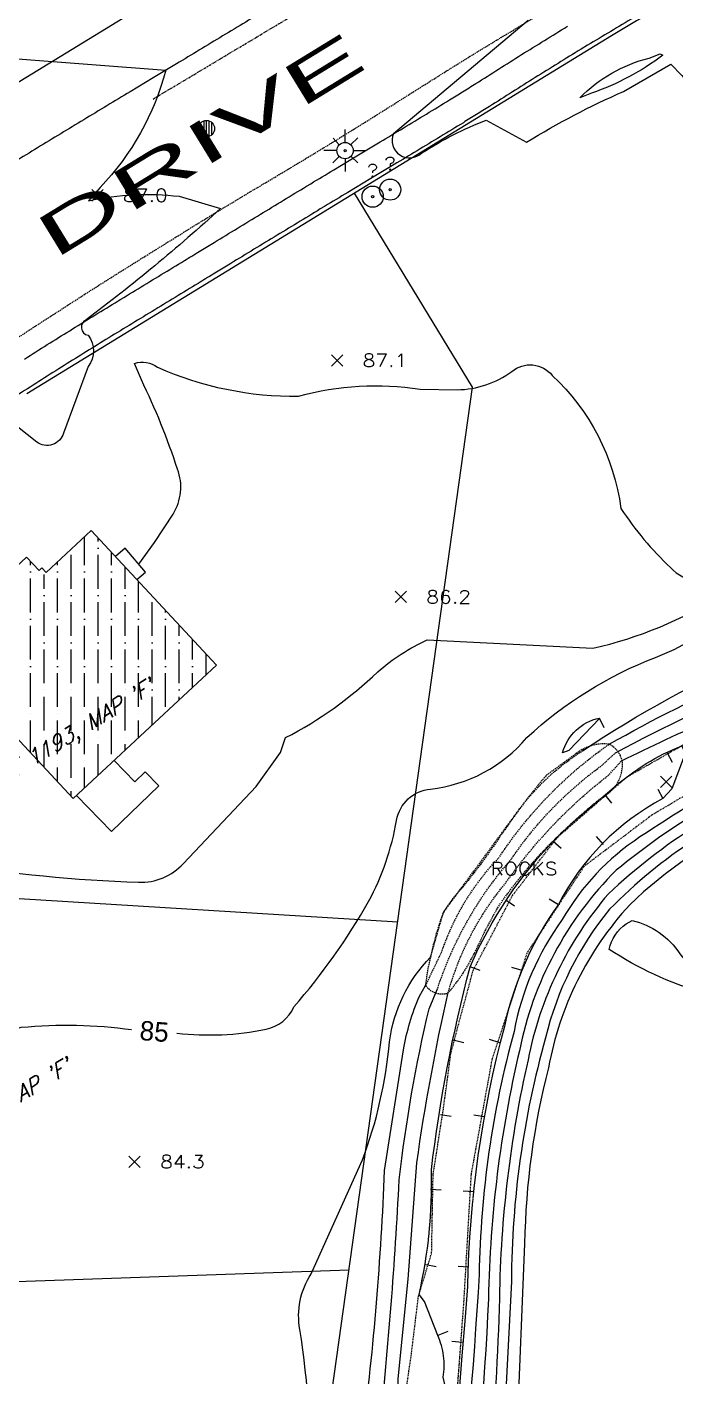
# Model space of a CAD drawing. Header units: feet. Extents: x 1023941 to 1026768, y 90264 to 94497.
# Drawn here: x 1025006.8 to 1025126.8, y 92429.1 to 92679 of the extents above; entities that cross this region are included whole.
import ezdxf
from ezdxf.enums import TextEntityAlignment as Align

# ---------------------------------------------------------------- set-up
doc = ezdxf.new("R2010")
doc.units = ezdxf.units.FT
doc.header["$MEASUREMENT"] = 0
for name, pattern in [('DASHDOT2', [0.5, 0.25, -0.11875, 0.0125, -0.11875]), ('HIDDEN', [0.375, 0.25, -0.125]), ('LTP702', [40, 40, 0]), ('LTP703', [40, 40, 0]), ('LTP706', [40, 40, 0]), ('WATER2', [0.56, 0.4, -0.04, 0, -0.04, 0, -0.04, 0, -0.04])]:
    doc.linetypes.add(name, pattern=pattern)
for name, color, linetype in [('ANNOTATE', 10, 'Continuous'), ('BUILDING', 11, 'Continuous'), ('CF-DEP_INDX', 11, 'LTP702'), ('CF-DEP_INT', 9, 'LTP706'), ('CF-INDEX', 11, 'Continuous'), ('CF-INTERMED', 9, 'Continuous'), ('CF-OB_INTER', 9, 'HIDDEN'), ('CF-OBDEPINDX', 11, 'LTP703'), ('DECK', 10, 'Continuous'), ('DITCH', 9, 'DASHDOT2'), ('E1ABL', 4, 'Continuous'), ('E2BDL', 5, 'Continuous'), ('E3BDL', 6, 'Continuous'), ('E6ABT-L', 4, 'Continuous'), ('E6BUH', 9, 'Continuous'), ('E6WTL', 9, 'WATER2'), ('E7SNT', 3, 'Continuous'), ('LTPOLE', 10, 'Continuous'), ('MH', 10, 'Continuous'), ('OBJECT', 10, 'Continuous'), ('OBS_PAVE', 10, 'HIDDEN'), ('PAVED_RD', 10, 'Continuous'), ('ROCKLINE', 10, 'HIDDEN'), ('SPOTELEV', 9, 'Continuous'), ('STRUCTURE', 11, 'Continuous'), ('TEXT', 10, 'Continuous'), ('WALK', 10, 'Continuous')]:
    doc.layers.add(name, color=color, linetype=linetype)
doc.styles.add('240BT', font='swiss.ttf', dxfattribs={"width": 2, "height": 8})
doc.styles.add('60', font='simplex.shx', dxfattribs={"width": 1.15, "height": 2.4})
doc.styles.add('80SL', font='simplex.shx', dxfattribs={"oblique": 22, "height": 2.8})

# ---------------------------------------------------------------- blocks, each defined once
blk = doc.blocks.new('OBJECT')
for radius in [0.49, 0.0508]:
    blk.add_circle((0, 0), radius)
blk = doc.blocks.new('LTPOLE')
for p, q in [((0, 0.189453), (0, 0.488281)), ((-0.193359, 0), (-0.492188, 0)), ((-0.138672, 0.136719), (-0.28125, 0.287109)), ((0.130859, 0.140625), (0.289063, 0.294922)), ((0.185547, 0), (0.484375, 0)), ((-0.142578, -0.136719), (-0.289063, -0.279297)), ((0, -0.193359), (0, -0.486328)), ((0.138672, -0.132813), (0.292969, -0.279297))]:
    blk.add_line(p, q)
for centre, radius in [((-0.003906, 0), 0.189453), ((0, 0), 0.025391)]:
    blk.add_circle(centre, radius)
blk = doc.blocks.new('MH')
for p, q in [((-0.316406, -0.339844), (-0.316406, 0.349609)), ((-0.146484, 0.458984), (-0.146484, -0.427734)), ((0, -0.458984), (0, 0.474609)), ((0.146484, 0.443359), (0.146484, -0.435547)), ((0.302734, -0.332031), (0.302734, 0.365234))]:
    blk.add_line(p, q)
blk.add_circle((0, 0.007813), 0.470703)
blk = doc.blocks.new('DEPRESS2')
blk.add_line((0.005859, -0.996094), (0.001953, -0.001953))
blk = doc.blocks.new('SPOT')
for p, q in [((-0.5, -0.5), (0.5, 0.5)), ((-0.5, 0.5), (0.5, -0.5))]:
    blk.add_line(p, q)
blk = doc.blocks.new('DEPRESS')
blk.add_line((0.005859, -0.996094), (0.001953, -0.001953))

msp = doc.modelspace()

# ---------------------------------------------------------------- hatches: boundary and pattern name
at = {"layer": 'E6BUH'}
h = msp.add_hatch(dxfattribs=at)
h.set_pattern_fill('ANSI36', color=256, scale=20, angle=45, style=0)
h.paths.add_polyline_path([(1024886.27, 92621.7), (1024893.47, 92614.95), (1024914.04, 92636.88), (1024886.7, 92662.52), (1024866.26, 92640.72), (1024868.1, 92638.99), (1024854.35, 92624.33), (1024872.64, 92607.18)])
h.paths.add_polyline_path([(1025015.4, 92536.15), (1025041.93, 92560.86), (1025018.73, 92585.78), (1025009.86829, 92577.52322), (1025006.75, 92580.87), (1024989.07539, 92564.42347)])
h.paths.add_polyline_path([(1025040.52, 92727.59), (1025060.69, 92740.21), (1025059.9, 92741.47), (1025064.81, 92744.54), (1025065.45, 92743.52), (1025079.82, 92752.5), (1025078.16, 92755.15), (1025079.64, 92756.08), (1025075.89, 92762.08), (1025074.1, 92760.96), (1025065.35, 92774.96), (1025026.21, 92750.48)])

# ---------------------------------------------------------------- linework, layer by layer
at = {"layer": 'BUILDING', "flags": 128}
msp.add_lwpolyline([(1025015.4, 92536.15), (1025041.93, 92560.86), (1025018.73, 92585.78), (1025010.38, 92578), (1025009.58, 92578.86), (1025009.07, 92578.38), (1025006.75, 92580.87), (1024988.76, 92564.13), (1024988.75, 92564.15), (1024989.06, 92564.44), (1025015.4, 92536.15)], close=True, dxfattribs=at)
at = {"layer": 'CF-DEP_INDX', "elevation": 80, "flags": 128}
for points in [[(1025108.53, 92532.29), (1025115.55, 92538.26, -0.084338291), (1025128.06, 92545.92), (1025128.67, 92544.5), (1025126.24, 92537.93), (1025124.54, 92536.16, 0.152263439), (1025105.23, 92516.55, 0.103426183), (1025095.21, 92493.95, 0.060848827), (1025088.37, 92445.83, -0.012393174), (1025078.02, 92343.5, -0.017206819), (1025068.64, 92252.52, 0.031016582), (1025069.09, 92193.47, 0.140247407), (1025090.18, 92137.41), (1025097.93, 92125.93, 0.042213731), (1025116.21, 92100.19, 0.043640024), (1025129.76, 92082.08), (1025155.27, 92049.61, 0.031912339), (1025199.47, 91984.99, -0.014642587), (1025236.6, 91927.1, 0.12957048), (1025246.16, 91917.46, -0.031828218), (1025265.49, 91887.13), (1025267.36, 91884.1)], [(1025082.84, 92416.29), (1025082.84, 92416.3, 0.182409753), (1025083.89, 92429.06, 0.151190385), (1025082.87, 92436.76), (1025080.41, 92443.07), (1025079.42, 92444.34, 0.063877588), (1025081.7, 92467.41, -0.034300376), (1025088.87, 92505.02, -0.091492544), (1025104.99, 92529.01)]]:
    msp.add_lwpolyline(points, format="xyb", dxfattribs=at)
at = {"layer": 'CF-DEP_INT', "elevation": 84, "flags": 128}
msp.add_lwpolyline([(1025112.82, 92551.03), (1025112.89, 92551.06), (1025107.17, 92545.07), (1025105.99, 92544.61, -0.28866717), (1025112.82, 92551.03)], format="xyb", close=True, dxfattribs=at)
at = {"layer": 'CF-INDEX', "elevation": 85, "flags": 128}
for points in [[(1025034.59, 92492.74, 0.079585694), (1025051.12, 92493.46, 0.238449601), (1025056.23792, 92497.58015, 0.048977652), (1025070.09, 92517.09, 0.079316288), (1025075.26573, 92532.12376, -0.342684429), (1025081.54, 92537.9, 0.190249985), (1025099.39695, 92547.44309, -0.095955873), (1025123.2096, 92562.27587, 0.086439908), (1025135.91, 92569.9, -0.057246535), (1025150.08493, 92576.67945, -0.766801886), (1025153.68, 92573.97, 0.321015801), (1025154.31, 92570.99), (1025176.1, 92577.79)], [(1025141.55, 92532.15, 0.087945728), (1025118.42, 92516.47, 0.14274584), (1025103.39518, 92486.31495, 0.059832925), (1025098.96981, 92453.81501), (1025097.51, 92418.75, 0.144828021), (1025102.37, 92410.89, -0.129125232), (1025114.06, 92388.96), (1025116.31461, 92383.4818, -0.110766934), (1025118.48, 92375.62), (1025118.37104, 92374.33231, 0.297301439), (1025120.19, 92372.03, -0.064476818), (1025132.8, 92384.09)], [(1024964.8, 92338.21), (1024964.15, 92337.79, -0.342091856), (1024970.8, 92345.5, 0.109660921), (1024978.88574, 92357.05649, 0.015090314), (1024997.9, 92399.19, 0.062585017), (1024987.58, 92451.14), (1025000.1, 92488.66, -0.252365064), (1025005.75, 92493.81, -0.05869376), (1025026.21, 92493.38)]]:
    msp.add_lwpolyline(points, format="xyb", dxfattribs=at)
at = {"layer": 'CF-INTERMED', "flags": 128}
for points, elevation in [([(1025099.6, 92680.18), (1025074.66, 92659.23, 0.818308419), (1025079.95, 92655.69, -0.049878172), (1025091.86, 92661.76), (1025099.3, 92657.64, -0.034550645), (1025117.28, 92667.05), (1025126.04, 92672.1, -0.086582921), (1025134.99, 92659.56, 0.372443198)], 88), ([(1024962.36, 92676.37), (1025032.54, 92671, -0.127189843), (1025020.37, 92649.27), (1025018.25, 92646.83, -0.081931689), (1025035.00566, 92647.64314), (1025042.67, 92645.39, -0.025000269), (1025017.78, 92624.78, 0.722086613), (1025018.13, 92621.92, -0.345400648), (1025018.14, 92616.14), (1025013.58, 92603.82, -0.533091919), (1025008.64676, 92602.15097), (1025003, 92606.64, 0.213325998)], 87), ([(1025027.55, 92579.53), (1025030.41, 92583.58), (1025033.87174, 92588.81552, 0.234456311), (1025034.71, 92597.13, 0.034191973), (1025028.01, 92613.67), (1025026.76, 92616.7, -0.263560371), (1025030.98526, 92615.9908, 0.106277007), (1025057.13, 92610.62, -0.109640827), (1025079.63, 92611.91), (1025086.49, 92611.83, 0.15393667), (1025096.59, 92615.22, -0.418483654), (1025104.08, 92614.49, -0.17359177), (1025116.79, 92589.87, 0.057270838), (1025125.95, 92578.93, 0.381935345), (1025136.31, 92578, -0.038847198)], 87), ([(1024949.74, 92512.05), (1024954.49, 92510.59), (1024958.90579, 92509.28505, 0.316360546), (1024962.12741, 92509.98509, -0.187348667), (1024974.59, 92518.36), (1024981.23, 92521.52, -0.13546213), (1024992.45, 92524.06, 0.030369919), (1025027.49038, 92520.65135, 0.213912731), (1025035.81533, 92524.114), (1025049.24526, 92538.40067), (1025053.75, 92544.66), (1025054.71, 92547.43, 0.072052635), (1025071.76356, 92559.60685, -0.076424295), (1025080.95, 92565.52), (1025111.6, 92563.98, 0.085539661), (1025135.51, 92573.89, -0.058973038), (1025177.7, 92588.8, -0.536128856), (1025178.5709, 92586.87321, 0.149411118), (1025177.57, 92582.01), (1025178.62, 92581.38)], 86), ([(1025109.71, 92545.01, -0.087002521), (1025177.51, 92574.83)], 84), ([(1025114.62, 92546.22, -0.049516256), (1025165.67, 92568.71), (1025175.85172, 92571.04466), (1025179.01, 92572.11)], 83), ([(1025115.78, 92544.62, -0.056042357), (1025173.18, 92567.75), (1025180.41, 92569.75)], 82), ([(1025116.87, 92543.11, -0.032781717), (1025150.65511, 92557.39973, -0.027275844), (1025178.44, 92566.65), (1025181.58, 92567.87)], 81), ([(1025184.33, 92563.36, -0.05470483), (1025159.97618, 92550.51226, 0.046012024), (1025120.32135, 92529.04478, 0.117538934), (1025105.93, 92513.74, 0.112114998), (1025097.01632, 92493.04806, 0.062956581), (1025090.54962, 92448.05003, -0.018716388), (1025079.90708, 92341.89056), (1025076.07115, 92295.36016, -0.024625606), (1025071.28, 92258.45, 0.04224282), (1025071.68115, 92188.14262, 0.120047262), (1025093.84166, 92136.55986, 0.036783247), (1025120.46, 92097.84), (1025148.20668, 92061.23226, -0.057936911), (1025163.1, 92040.67, 0.01694825), (1025208.96219, 91976.04519), (1025239.90745, 91926.87177, 0.113189708), (1025246.5344, 91920.02332, -0.035756193), (1025270.04, 91883.61, -0.01376038)], 81), ([(1025197.82, 92564.25), (1025194.95, 92560.42, -0.164338656), (1025187.54434, 92555.38024, -0.059508512), (1025148.64433, 92537.55795, 0.113210023), (1025114.70206, 92515.65938, 0.114658846), (1025102.85, 92491.87, 0.068006131), (1025096.52484, 92446.76501), (1025094.07, 92399.26), (1025088.36, 92354.97, 0.06070525), (1025085.33, 92327.51), (1025082.63, 92306.88, -0.070060172), (1025078.13911, 92263.65611, 0.048128602), (1025077.2, 92200.84, 0.11410594)], 84), ([(1025185.76, 92560.67, -0.034328726), (1025149.62798, 92542.9499, 0.076704082), (1025115.91976, 92522.88934, 0.149050528), (1025097.99917, 92489.46177, 0.053783616), (1025092.27839, 92443.57978, -0.02561411), (1025082.03436, 92342.96631, -0.017830017), (1025078.62, 92305.07, -0.048805865), (1025074.21, 92264.7, 0.05638441), (1025074.16, 92186.07, 0.0999704), (1025089.78461, 92147.64477), (1025110.32, 92114.31, -0.016338206), (1025145.66, 92067.77, -0.040824165), (1025175.24, 92026.21, 0.014341667), (1025210.88905, 91977.8861), (1025242.00115, 91928.41115, 0.070199569), (1025248.06807, 91921.39856, -0.011143033), (1025289.95762, 91855.94866, 0.02021109)], 82), ([(1025187.18, 92558.2, -0.049260492), (1025149.03829, 92540.22549, 0.098067664), (1025114.48051, 92518.52965, 0.129622194), (1025099.61, 92487.8, 0.052666723), (1025094.30108, 92443.66492, -0.024636212), (1025089.35, 92381.28), (1025083.82752, 92340.45057, -0.041435554), (1025080.96, 92309.63, -0.053373291), (1025075.64, 92261.13, 0.052694187), (1025076.38022, 92185.43974, 0.085891259), (1025094.65984, 92144.39491), (1025110.47, 92117.66, -0.018123356), (1025149.17175, 92066.42822, -0.041493773), (1025175.66833, 92029.57391, 0.01385985), (1025213.85731, 91978.17519), (1025243.72, 91930.57, -0.027645783), (1025274.76, 91883.59, -0.035731063)], 83), ([(1025217.03, 91878.76, 0.025021121), (1025190.5, 91919.99, -0.010030536), (1025158.46, 91971.14), (1025138.44, 92007.53, 0.025124988), (1025122.66, 92031.71), (1025087.93744, 92087.83086, -0.014787294), (1025055.83, 92127.32), (1025044.24976, 92138.77292), (1025024.98, 92151.93, -0.346627858), (1025024.2, 92158.58, 0.094574415), (1025031.24, 92181.4), (1025034.75, 92197.62, -0.048620575), (1025048.14, 92293.86), (1025050.5, 92300.03, -0.111949176), (1025050.68114, 92320.42987, -0.037853653), (1025058.58554, 92368.07057, 0.031848776), (1025059.04997, 92407.68007, 0.051982555), (1025057.35, 92437.87, -0.19021686), (1025059.43099, 92448.16181), (1025068.96, 92469.29, 0.066409957), (1025073.95137, 92491.14851, -0.161924248), (1025081.56, 92506.81)], 84), ([(1025202.953, 91906.59715, -0.014405703), (1025159.95273, 91973.8938), (1025140.41733, 92009.14625), (1025117.06779, 92045.1236), (1025089.57257, 92089.20094, -0.011616875), (1025050.99071, 92137.55395), (1025044.12, 92149.98, -0.120221443), (1025040.37378, 92164.06484), (1025037.04544, 92193.60286, -0.026731792), (1025043.64796, 92258.92651), (1025049.12996, 92287.57176, -0.065616079), (1025051.74921, 92296.51876, 0.192255795), (1025052.03681, 92303.28572, -0.043650119), (1025054.52, 92329.72), (1025059.81, 92362.41, 0.124177096), (1025064.91, 92390.28, -0.029622937), (1025068.9819, 92418.43887, 0.02209862), (1025073.03185, 92467.2958), (1025076.55727, 92489.67212, -0.059918294), (1025079.48, 92499.59), (1025080.63, 92501.54)], 83), ([(1025221.14, 91882.51), (1025188.3904, 91933.49024), (1025162.01162, 91975.53816, 0.028284504), (1025148.17137, 91999.83535, 0.03867216), (1025125.23, 92036.95), (1025091.33733, 92090.22514), (1025060.51, 92128.78, -0.067907493), (1025044.05816, 92156.87823, -0.039439338), (1025039.41254, 92197.85676), (1025044.87186, 92251.84551, 0.0157027), (1025052.59, 92292.05, 0.149898292), (1025054.3068, 92305.18676, -0.024498942), (1025063.01558, 92363.94983, 0.083190099), (1025067.29803, 92388.2592, -0.044837999), (1025072.16849, 92419.49043, 0.013176541), (1025075.73764, 92465.56091, -0.02858326), (1025081.26297, 92497.23831), (1025082.79, 92500.79)], 82), ([(1025225.83, 91880.36), (1025185.01, 91944.43), (1025164.07055, 91977.17748), (1025148.77, 92004.01, 0.040012208), (1025127.55744, 92037.90831, -0.012684626), (1025092.40457, 92092.46224, 0.015081924), (1025066.24917, 92124.99546, -0.059589362), (1025047.71, 92155.17, -0.083128598), (1025042.19509, 92202.87149, 0.01553592), (1025047.01912, 92250.33351, 0.027186645), (1025055.33556, 92292.72106, 0.122226428), (1025056.71, 92305.33), (1025065.3236, 92362.77322, 0.069427486), (1025069.04326, 92383.97593), (1025072.59323, 92412.06352, 0.076544752), (1025075.56398, 92428.73935), (1025077.37611, 92447.19774), (1025079.01, 92468.72, -0.021441291), (1025084.81, 92500.23)], 81)]:
    msp.add_lwpolyline(points, format="xyb", dxfattribs=dict(at, elevation=elevation))
for points, elevation in [([(1025111.36, 92666.75), (1025109.21, 92665.88, -0.140783194), (1025122, 92673.2), (1025124.08, 92674.01), (1025124.58, 92673.79, -0.081099171), (1025111.36, 92666.75)], 89), ([(1025117.77, 92512.95), (1025118.87, 92513.61, -0.188981083), (1025127.72, 92507.42), (1025131.36636, 92502.92515, -0.373128491), (1025131.96, 92500.18, -0.069952027), (1025114.59, 92508.23, -0.190121772), (1025117.77, 92512.95)], 86)]:
    msp.add_lwpolyline(points, format="xyb", close=True, dxfattribs=dict(at, elevation=elevation))
at = {"layer": 'CF-INTERMED', "elevation": 84, "flags": 128}
for points in [[(1025097.44, 92533.42), (1025097.45, 92533.44)], [(1025083.92, 92515.03), (1025084.28, 92515.55)]]:
    msp.add_lwpolyline(points, dxfattribs=at)
at = {"layer": 'CF-OB_INTER', "flags": 128}
for points, elevation in [([(1025080.63, 92501.54), (1025083.67, 92507.87, -0.110722546), (1025094.18829, 92525.1975, -0.095293411), (1025114.62, 92546.22)], 83), ([(1025082.79, 92500.79, -0.102166255), (1025096.52, 92524.98, -0.086679665), (1025113.20576, 92542.24373), (1025115.78, 92544.62)], 82), ([(1025097.45, 92533.44, -0.095846781), (1025109.71, 92545.01)], 84), ([(1025084.81, 92500.23, -0.105627653), (1025095.42, 92520.48, -0.075026097), (1025114.55, 92540.52), (1025116.87, 92543.11)], 81)]:
    msp.add_lwpolyline(points, format="xyb", dxfattribs=dict(at, elevation=elevation))
at = {"layer": 'CF-OB_INTER', "elevation": 84, "flags": 128}
for points in [[(1025084.28, 92515.55), (1025097.44, 92533.42)], [(1025081.56, 92506.81), (1025083.92, 92515.03)]]:
    msp.add_lwpolyline(points, dxfattribs=at)
at = {"layer": 'CF-OBDEPINDX', "elevation": 80, "flags": 128}
msp.add_lwpolyline([(1025104.99, 92529.01), (1025108.53, 92532.29)], dxfattribs=at)
at = {"layer": 'DECK', "flags": 128}
msp.add_lwpolyline([(1025016.02, 92536.74), (1025022.47, 92530.04), (1025031.24, 92538.49), (1025028.71, 92541.12), (1025026.77, 92539.25), (1025022.96, 92543.2)], dxfattribs=at)
at = {"layer": 'DITCH'}
for points in [[(1025076.97, 92426.31, 0), (1025077.47, 92429.67, 0), (1025077.97, 92433.03, 0), (1025078.64, 92438.53, 0), (1025079.31, 92444.02, 0), (1025080.53, 92448.02, 0), (1025081.75, 92452.02, 0), (1025081.88, 92459.25, 0), (1025082.02, 92466.48, 0), (1025082.98, 92472.64, 0), (1025083.94, 92478.8, 0), (1025084.64, 92483.97, 0), (1025085.34, 92489.14, 0), (1025089.43, 92504.33, 0), (1025096.72, 92518.21, 0), (1025105.05, 92528.99, 0), (1025117.89, 92540.15, 0), (1025132.4, 92548.42, 0)], [(1025136.39, 92541.28, 0), (1025122.53, 92533.1, 0), (1025109.96, 92523.6, 0), (1025099.42, 92507.61, 0), (1025092.95, 92488.05, 0), (1025089.04, 92466.59, 0), (1025088.36, 92454.93, 0), (1025087.69, 92443.27, 0), (1025086.11, 92421.96, 0)]]:
    msp.add_polyline3d(points, dxfattribs=at)
at = {"layer": 'E1ABL'}
for p, q in [((1025075.4755, 92513.25388), (1024914.90025, 92523.13727)), ((1025066.46745, 92448.8811), (1024876.41564, 92442.17753))]:
    msp.add_line(p, q, dxfattribs=at)
at = {"layer": 'E2BDL'}
for p, q in [((1025089.34171, 92612.28785), (1025067.48847, 92648.23546)), ((1025026.94374, 92166.63497), (1025089.34171, 92612.28785))]:
    msp.add_line(p, q, dxfattribs=at)
at = {"layer": 'E3BDL'}
for p, q in [((1025088.92904, 92720.00183), (1024980.71915, 92653.72216)), ((1025115.04496, 92677.3643), (1025006.83507, 92611.08464))]:
    msp.add_line(p, q, dxfattribs=at)
msp.add_arc((1025219.48938, 92506.80239), 200, 105.0948302, 121.4814231, dxfattribs=at)
at = {"layer": 'E6WTL', "flags": 128}
msp.add_lwpolyline([(1025030.16917, 92665.63417), (1025064.84428, 92686.38172)], dxfattribs=at)
at = {"layer": 'OBS_PAVE', "flags": 128}
msp.add_lwpolyline([(1024921.16, 92152.42, -0.002767), (1024915.94, 92160.95, -0.002768), (1024913.42, 92165.27, -0.00277), (1024910.91, 92169.59, -0.001465), (1024909.62, 92171.9, -0.000976), (1024908.32, 92174.21, -0.001844), (1024905.93, 92178.6, -0.001253), (1024903.54, 92182.99, -0.001254), (1024901.19, 92187.41, -0.001154), (1024898.84, 92191.82), (1024894.66, 92199.85), (1024894.22, 92200.69, -0.001564), (1024892.35, 92204.36, -0.00038), (1024890.47, 92208.02, -0.000462), (1024888.21, 92212.48, -0.001931), (1024885.94, 92216.94), (1024883.37, 92222.17), (1024881.52, 92225.92, -0.005121), (1024879.44, 92230.47, -0.005071), (1024877.37, 92235.01), (1024877.09, 92235.65, -0.003827), (1024875.19, 92240.27, -0.003879), (1024873.29, 92244.9, -0.0081), (1024869.77, 92254.27, -0.009515), (1024866.57, 92263.74, -0.011122), (1024863.76, 92273.43, -0.011688), (1024861.41, 92283.16), (1024861.05, 92284.89), (1024860.22, 92288.82, -0.002665), (1024859.26, 92293.73, -0.002801), (1024858.3, 92298.64, -0.008123), (1024856.6, 92308.51), (1024856.18, 92311.61), (1024855.28, 92318.42), (1024855.03, 92320.9, -0.004355), (1024854.64, 92325.89, -0.003638), (1024854.25, 92330.87, -0.007323), (1024853.75, 92340.87, -0.007416), (1024853.55, 92350.88, -0.007244), (1024853.62, 92359.57, -0.011254), (1024854.06, 92369.55), (1024854.27, 92372.25), (1024854.84, 92379.53, -0.003278), (1024855.35, 92384.51, -0.001404), (1024855.86, 92389.49, -0.000981), (1024856.24, 92392.97, 0.000372), (1024856.63, 92396.44), (1024856.73, 92397.29), (1024857.72, 92406.4, -0.003177), (1024858.9, 92416.36, -0.009154), (1024860.35, 92426.26, -0.014833), (1024862.22, 92435.7, -0.018608), (1024864.91, 92445.3, -0.011225), (1024868.29, 92454.74, -0.004133), (1024870.13, 92459.4, -0.000938), (1024871.98, 92464.07), (1024872.49, 92465.35), (1024872.97, 92466.5), (1024876.31, 92474.59, -0.006789), (1024880.36, 92483.74), (1024884.46, 92492.36), (1024884.66, 92492.78, -0.004644), (1024885.59, 92494.63, -0.000909), (1024886.52, 92496.49, -0.002193), (1024888.82, 92500.93, -0.00296), (1024891.12, 92505.38, -0.007522), (1024895.93, 92514.17, -0.011846), (1024901.09, 92522.74, -0.006321), (1024903.82, 92526.88, -0.010097), (1024909.62, 92535.02, -0.008549), (1024915.71, 92542.97, -0.007899), (1024922.07, 92550.71, -0.003795), (1024925.36, 92554.48, -0.003597), (1024928.65, 92558.25), (1024929.15, 92558.8, -0.004276), (1024932.56, 92562.45, -0.003805), (1024935.97, 92566.1, -0.006773), (1024943.02, 92573.2, -0.005244), (1024950.25, 92580.14, -0.002298), (1024953.92, 92583.53, -0.001735), (1024957.6, 92586.93), (1024959.88, 92589), (1024960.26, 92589.32), (1024963.9, 92592.36, -0.006968), (1024967.55, 92595.41, -0.00696), (1024971.36, 92598.24), (1024975.16, 92601.07), (1024975.58, 92601.39), (1024978.66, 92603.58, -0.002159), (1024982.76, 92606.44, -0.001932), (1024986.86, 92609.3, -0.001933), (1024991.01, 92612.09, -0.001243), (1024995.15, 92614.89, -0.001243), (1024999.33, 92617.64, -0.000611), (1025003.5, 92620.4, -0.000475), (1025006.76, 92622.53, -0.000717), (1025010.01, 92624.65, -0.000922), (1025014.21, 92627.36, -0.001215), (1025018.42, 92630.07, -0.001216), (1025022.65, 92632.74, -0.000818), (1025026.88, 92635.4, -0.000818), (1025031.12, 92638.04, -0.000519), (1025035.37, 92640.68), (1025037.77, 92642.17, -0.001484), (1025042.05, 92644.77, -0.00088), (1025046.32, 92647.36, -0.00088), (1025050.61, 92649.93, 0.000507), (1025054.91, 92652.49, 0.000507), (1025059.19, 92655.07, 0.001482), (1025063.47, 92657.66), (1025064.4, 92658.23, 0.001758), (1025068.64, 92660.87, 0.000727), (1025072.89, 92663.52, 0.000727), (1025077.12, 92666.18, -0.000768), (1025081.34, 92668.85, -0.000768), (1025085.59, 92671.5, -0.002013), (1025089.83, 92674.14, -0.00099), (1025091.94, 92675.41, -0.000121), (1025094.04, 92676.69, -0.000246), (1025098.32, 92679.27, -0.001099), (1025102.61, 92681.86, -0.003495), (1025111.22, 92686.96, -0.010392), (1025119.99, 92691.76), (1025122.64, 92693.09, -0.012624), (1025131.73, 92697.23, -0.006792), (1025141.01, 92700.97, -0.002472), (1025145.69, 92702.75, -0.000347), (1025150.37, 92704.53), (1025152.07, 92705.17, -0.000318), (1025156.75, 92706.94, -0.002731), (1025161.44, 92708.7, -0.007483), (1025170.88, 92712.03, -0.012243), (1025179.24, 92714.56, -0.018256), (1025189, 92716.84, -0.02054), (1025198.9, 92718.36), (1025201.37, 92718.6, -0.03472), (1025206.36, 92718.22, 0.000473), (1025211.34, 92717.85), (1025211.7, 92717.82), (1025214.58, 92717.61, 0.011412), (1025224.51, 92718.12, 0.003251), (1025229.49, 92718.51, -0.002102), (1025234.48, 92718.9), (1025236.76, 92719.06, -0.005674), (1025240.99, 92719.22, 0.044222), (1025245.21, 92719.39), (1025246.52, 92719.71), (1025250.39, 92720.67), (1025251.65, 92722.39), (1025250.17, 92724.11)], format="xyb", dxfattribs=at)
at = {"layer": 'PAVED_RD', "flags": 128}
msp.add_lwpolyline([(1025051.61, 92682.5, -0.00027), (1025047.34, 92679.9, -0.00027), (1025043.06, 92677.32, -0.000119), (1025038.78, 92674.73, -0.000119), (1025034.49, 92672.15), (1025030.21, 92669.57), (1025025.93, 92666.99, 0.00018), (1025021.64, 92664.41, 0.00018), (1025017.36, 92661.82, 0.000329), (1025013.09, 92659.23, 0.000329), (1025008.81, 92656.63, 0.00048), (1025004.54, 92654.03, 0.00048)], format="xyb", dxfattribs=at)
at = {"layer": 'ROCKLINE', "flags": 128}
msp.add_lwpolyline([(1025108.98, 92544.83), (1025102.94, 92540.41, 0.021507), (1025097.43, 92533.41, 0.00763), (1025094.33, 92528.98, -0.005554), (1025091.23, 92524.55, -0.00611), (1025087.59, 92519.84, 0.05522), (1025083.95, 92515.13, 0.043663), (1025081.61, 92507.07, 0.039013), (1025080.6, 92501.55, 0.304688), (1025084.72, 92500.12, 0.040782), (1025087.74, 92504.1, 0.029422), (1025090.93, 92510.12, -0.02384), (1025094.11, 92516.13, -0.048069), (1025104.06, 92528.14, -0.017276), (1025110.03, 92533.69, -0.006552), (1025112.95, 92536.12, 0.095452), (1025115.87, 92538.55, 0.14924), (1025117.1, 92542.79, 0.23729), (1025114.62, 92546.22, 0.18173), (1025108.98, 92544.83)], format="xyb", close=True, dxfattribs=at)
at = {"layer": 'STRUCTURE', "flags": 128}
msp.add_lwpolyline([(1025027.17, 92576.71), (1025028.78, 92578.06), (1025025.04, 92582.51), (1025023.21, 92580.97)], dxfattribs=at)
at = {"layer": 'WALK', "flags": 128}
for points in [[(1025119.21, 92680.73, 0.004852), (1025114.91, 92678.16, 0.000867), (1025110.61, 92675.6), (1025109.42, 92674.88, 0.002711), (1025105.16, 92672.25, 0.001288), (1025100.91, 92669.62, 0.001288), (1025096.69, 92666.95, -0.00124), (1025092.46, 92664.28, -0.000706), (1025090.04, 92662.77, -0.00095), (1025087.62, 92661.27, -0.001668), (1025083.35, 92658.67, -0.000586), (1025079.08, 92656.08, -0.000586), (1025074.79, 92653.5), (1025070.51, 92650.93), (1025066.22, 92648.35, 0.000577), (1025061.94, 92645.77), (1025061.14, 92645.29, 0.000237), (1025056.87, 92642.69, 0.000178), (1025052.59, 92640.1, 0.000178), (1025048.32, 92637.5, 0.000151), (1025044.05, 92634.9), (1025041.29, 92633.21, -0.000135), (1025038.53, 92631.53, -0.000209), (1025034.26, 92628.93, 0.00013), (1025029.99, 92626.33, 0.00013), (1025025.72, 92623.73, 0.000962), (1025021.45, 92621.13, 0.00093), (1025017.34, 92618.58, 0.001385), (1025013.23, 92616.03, 0.001431), (1025009.01, 92613.34, 0.001364), (1025004.79, 92610.66, 0.001364)], [(1025006.39, 92617.51, -0.001423), (1025010.6, 92620.2, -0.001386), (1025014.74, 92622.76, -0.000933), (1025018.88, 92625.33, -0.000958), (1025023.15, 92627.94, -0.000129), (1025027.42, 92630.54, -0.000129), (1025031.69, 92633.14, 0.00021), (1025035.97, 92635.74, 0.000136), (1025038.73, 92637.42), (1025041.5, 92639.11, -0.00015), (1025045.77, 92641.71, -0.000177), (1025050.04, 92644.31, -0.000177), (1025054.31, 92646.91, -0.000258), (1025058.59, 92649.5), (1025059.36, 92649.97, -0.00056), (1025063.64, 92652.55), (1025067.93, 92655.13), (1025072.21, 92657.7, 0.000585), (1025076.5, 92660.28, 0.000585), (1025080.77, 92662.87, 0.001674), (1025085.04, 92665.47, 0.000963), (1025087.49, 92666.99, 0.000709), (1025089.93, 92668.51, 0.001233), (1025094.15, 92671.18, -0.001305), (1025098.38, 92673.86, -0.001305), (1025102.63, 92676.48, -0.00261), (1025106.89, 92679.11)]]:
    msp.add_lwpolyline(points, format="xyb", dxfattribs=at)

# ---------------------------------------------------------------- block references
at = {"layer": 'CF-DEP_INDX', "yscale": 2, "zscale": 2}
for p, xscale, rotation in [((1025125.42, 92544.59, 80), 2.000000000010929, 26.92842600000804), ((1025113.85, 92536.85, 80), 1.999999999967507, 39.65690100064717), ((1025124.54, 92536.16, 80), 1.999999999982293, 207.4929260003261), ((1025104.27, 92528.21, 80), 2.000000000008183, 48.02580499965762), ((1025113.54, 92527.67, 80), 1.999999999974188, 222.2507860007964), ((1025095.47, 92517.33, 80), 2.000000000031994, 55.46109699867451), ((1025105.23, 92516.55, 80), 2.000000000021787, 238.3365689986523), ((1025088.87, 92505.02, 80), 1.999999999995604, 69.31590600087775), ((1025098.46, 92504.37, 80), 2.00000000001056, 252.3848719989451), ((1025085.76, 92491.42, 80), 1.99999999999719, 75.98873500025286), ((1025094.29, 92491.01, 80), 2.00000000000771, 252.5705899995514), ((1025083.4, 92477.62, 80), 1.999999999998275, 80.95231999988006), ((1025091.56, 92477.29, 80), 2.000000000008497, 260.9412389992963), ((1025081.52, 92463.77, 80), 1.999999999996571, 87.08105100150833), ((1025089.59, 92463.44, 80), 2.000000000002326, 266.0008169989585), ((1025080.65, 92449.82, 80), 1.999999999987072, 79.57841200137322), ((1025088.63, 92449.47, 80), 1.99999999999232, 266.051076000636), ((1025082.87, 92436.76, 80), 1.999999999995036, 111.3002829994551), ((1025087.48, 92435.52, 80), 2.000000000001355, 264.9052350008205)]:
    msp.add_blockref('DEPRESS', p, dxfattribs=dict(at, xscale=xscale, rotation=rotation))
at = {"layer": 'CF-DEP_INT', "xscale": 1.999999999985928, "yscale": 2, "zscale": 2, "rotation": 25.44788800020479}
msp.add_blockref('DEPRESS2', (1025112.82, 92551.03, 84), dxfattribs=at)
at = {"layer": 'LTPOLE', "xscale": 8, "yscale": 8, "zscale": 8}
msp.add_blockref('LTPOLE', (1025065.75, 92656.1), dxfattribs=at)
at = {"layer": 'MH', "xscale": 3.199999999953434, "yscale": 3.19999999999709, "zscale": 3.2}
msp.add_blockref('MH', (1025040.06, 92660.15), dxfattribs=at)
at = {"layer": 'OBJECT', "xscale": 4, "yscale": 4, "zscale": 4}
for p in [(1025070.83, 92647.58), (1025074.07, 92648.88)]:
    msp.add_blockref('OBJECT', p, dxfattribs=at)
at = {"layer": 'SPOTELEV', "xscale": 2.099999999976717, "yscale": 2.100000000005821, "zscale": 2.1}
for p in [(1025019.89, 92647.82), (1025064.24, 92617.27), (1025076.03, 92573.49), (1025125.15, 92539.24), (1025026.75, 92468.93)]:
    msp.add_blockref('SPOT', p, dxfattribs=at)

# ---------------------------------------------------------------- texts
at = {"layer": 'ANNOTATE'}
msp.add_text('85', height=3.6, rotation=355.634847, dxfattribs=at).set_placement((1025030.4, 92493.06), align=Align.MIDDLE_CENTER)
at = {"layer": 'E6ABT-L', "style": '80SL', "oblique": 22}
for s, p in [("LOT 1193, MAP 'F'", (1025000.45035, 92537.53396)), ("LOT 1192, MAP 'F'", (1024985.0888, 92467.27216))]:
    msp.add_text(s, height=2.8, rotation=31.5735152, dxfattribs=at).set_placement(p)
at = {"layer": 'E7SNT', "style": '240BT', "width": 2}
msp.add_text('DRIVE', height=8, rotation=31.5048108, dxfattribs=at).set_placement((1025011.8517, 92635.85246))
at = {"layer": 'OBJECT', "style": '60', "width": 1.15}
for p in [(1025073, 92652.48), (1025069.76, 92651.18)]:
    msp.add_text('?', height=2.4, dxfattribs=at).set_placement(p)
at = {"layer": 'SPOTELEV', "style": '60', "width": 1.15}
for s, p in [('87.0', (1025028.75, 92647.82)), ('87.1', (1025073.1, 92617.27)), ('86.2', (1025084.9, 92573.49)), ('84.3', (1025035.62, 92468.93))]:
    msp.add_text(s, height=2.4, dxfattribs=at).set_placement(p, align=Align.MIDDLE_CENTER)
at = {"layer": 'TEXT', "style": '60', "width": 1.15}
msp.add_text('ROCKS', height=2.4, dxfattribs=at).set_placement((1025098.85, 92523.17), align=Align.MIDDLE_CENTER)

doc.saveas('drawing.dxf')
